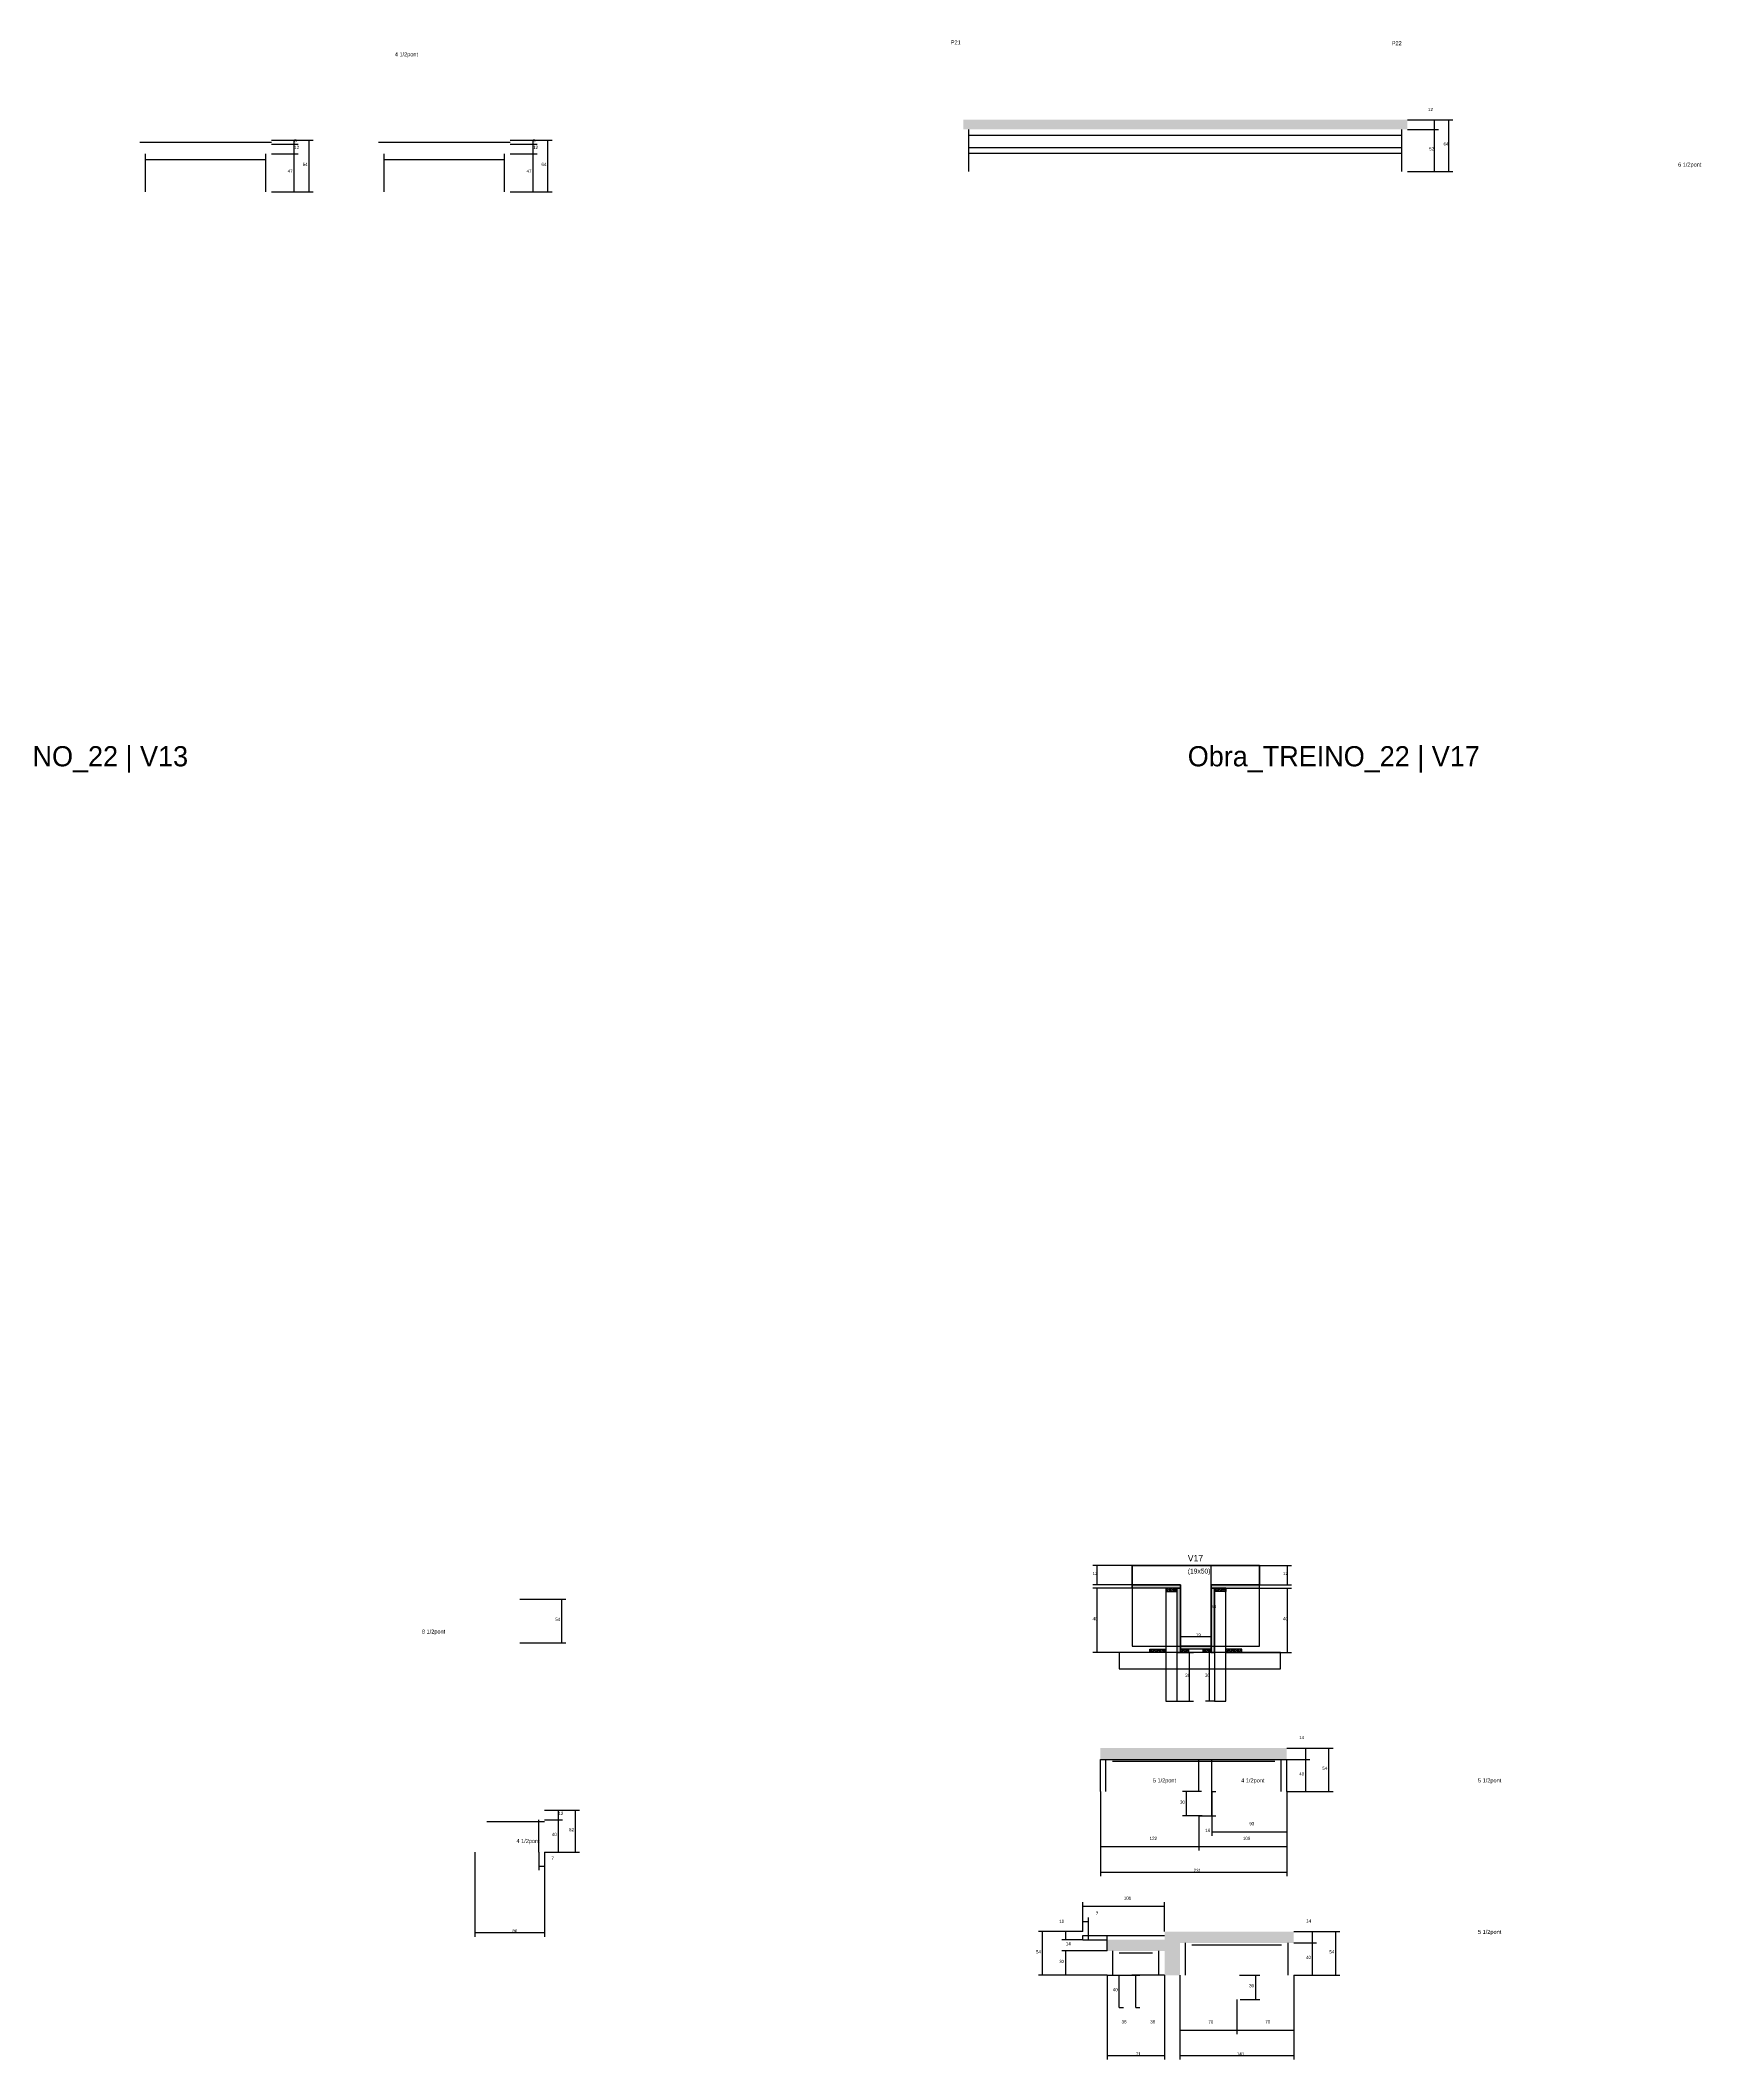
# Model space of a CAD drawing. Header units: metres. Extents: x -2848 to 22762, y -45195 to 1016.
# Drawn here: x 1779 to 3835, y -33612 to -31111 of the extents above; entities that cross this region are included whole.
import ezdxf

# ---------------------------------------------------------------- set-up
doc = ezdxf.new("R2010")
doc.units = ezdxf.units.M
for name, color, linetype in [('CONCRETO', 251, 'Continuous'), ('COTA', 4, 'Continuous'), ('Cota Seção (2x)', 4, 'Continuous'), ('Hachura', 253, 'Continuous'), ('LABEL_ID', 3, 'Continuous'), ('Madeira', 126, 'Continuous'), ('NOMENCLATURA', 7, 'Continuous'), ('Painéis', 200, 'Continuous'), ('SARR_2.2x7', 40, 'Continuous'), ('SARR_EDITAR', 141, 'Continuous'), ('Texto Seção', 7, 'Continuous')]:
    doc.layers.add(name, color=color, linetype=linetype)

msp = doc.modelspace()

# ---------------------------------------------------------------- hatches: boundary and pattern name
at = {"layer": 'COTA'}
h = msp.add_hatch(dxfattribs=at)
h.set_pattern_fill('AR-CONC', scale=0.03)
h.paths.add_polyline_path([(3472, -31221), (3472, -31209), (2922, -31209), (2922, -31221)])
h = msp.add_hatch(dxfattribs=at)
h.set_pattern_fill('AR-CONC', scale=0.03)
h.paths.add_polyline_path([(3322.7, -33240.2), (3322.7, -33226.2), (3091.7, -33226.2), (3091.7, -33240.2)])
h = msp.add_hatch(dxfattribs=at)
h.set_pattern_fill('AR-CONC', scale=0.03)
h.paths.add_polyline_path([(3171.2, -33463.6), (3100.2, -33463.6), (3100.2, -33477.6), (3171.2, -33477.6), (3171.2, -33507.6), (3190.2, -33507.6), (3190.2, -33467.6), (3331.2, -33467.6), (3331.2, -33453.6), (3171.2, -33453.6)])
at = {"layer": 'Hachura'}
h = msp.add_hatch(color=8, dxfattribs=at)
h.dxf.hatch_style = 1
h.paths.add_polyline_path([(3131, -33028), (3131, -33024), (3131, -33024), (3191, -33024), (3191, -33024), (3191, -33028), (3191, -33028), (3131, -33028)])
h = msp.add_hatch(dxfattribs=at)
h.set_pattern_fill('ANSI31', scale=0.5)
h.paths.add_polyline_path([(3173, -33028), (3173, -33032.4), (3173, -33032.4), (3187, -33032.4), (3187, -33032.4), (3187, -33028), (3187, -33028), (3173, -33028)])
h = msp.add_hatch(color=8, dxfattribs=at)
h.dxf.hatch_style = 1
h.paths.add_polyline_path([(3187, -33028), (3191, -33028), (3191, -33028), (3191, -33108), (3191, -33108), (3187, -33108), (3187, -33108), (3187, -33028)])
h = msp.add_hatch(color=8, dxfattribs=at)
h.dxf.hatch_style = 1
h.paths.add_polyline_path([(3289, -33028), (3289, -33024), (3289, -33024), (3229, -33024), (3229, -33024), (3229, -33028), (3229, -33028), (3289, -33028)])
h = msp.add_hatch(color=8, dxfattribs=at)
h.dxf.hatch_style = 1
h.paths.add_polyline_path([(3233, -33028), (3229, -33028), (3229, -33028), (3229, -33108), (3229, -33108), (3233, -33108), (3233, -33108), (3233, -33028)])
h = msp.add_hatch(dxfattribs=at)
h.set_pattern_fill('ANSI31', scale=0.5)
h.paths.add_polyline_path([(3247, -33028), (3247, -33032.4), (3247, -33032.4), (3233, -33032.4), (3233, -33032.4), (3233, -33028), (3233, -33028), (3247, -33028)])
h = msp.add_hatch(dxfattribs=at)
h.set_pattern_fill('ANSI31', scale=0.5)
h.paths.add_polyline_path([(3153, -33108), (3153, -33103.6), (3153, -33103.6), (3173, -33103.6), (3173, -33103.6), (3173, -33108), (3173, -33108), (3153, -33108)])
h = msp.add_hatch(color=8, dxfattribs=at)
h.dxf.hatch_style = 1
h.paths.add_polyline_path([(3191, -33103.6), (3191, -33100), (3191, -33100), (3229, -33100), (3229, -33100), (3229, -33103.6), (3229, -33103.6), (3191, -33103.6)])
h = msp.add_hatch(dxfattribs=at)
h.set_pattern_fill('ANSI31', scale=0.5)
h.paths.add_polyline_path([(3191, -33108), (3191, -33103.6), (3191, -33103.6), (3201, -33103.6), (3201, -33103.6), (3201, -33108), (3201, -33108), (3191, -33108)])
h = msp.add_hatch(dxfattribs=at)
h.set_pattern_fill('ANSI31', scale=0.5)
h.paths.add_polyline_path([(3219, -33108), (3219, -33103.6), (3219, -33103.6), (3229, -33103.6), (3229, -33103.6), (3229, -33108), (3229, -33108), (3219, -33108)])
h = msp.add_hatch(dxfattribs=at)
h.set_pattern_fill('ANSI31', scale=0.5)
h.paths.add_polyline_path([(3267, -33108), (3267, -33103.6), (3267, -33103.6), (3247, -33103.6), (3247, -33103.6), (3247, -33108), (3247, -33108), (3267, -33108)])

# ---------------------------------------------------------------- linework, layer by layer
at = {"layer": 'CONCRETO'}
for points in [[(3229, -33024), (3229, -33034), (3229, -33100), (3191, -33100), (3191, -33024), (3131, -33024), (3131, -33000), (3229, -33000), (3289, -33000), (3289, -33024)], [(3131, -33100), (3289, -33100), (3289, -33000), (3131, -33000)]]:
    msp.add_lwpolyline(points, close=True, dxfattribs=at)
at = {"layer": 'COTA'}
for p, q in [((3472, -31209), (3510.5, -31209)), ((3472, -31209), (3528.3, -31209)), ((3505.5, -31221), (3505.5, -31209)), ((3523.3, -31273), (3523.3, -31209)), ((2064.9, -31234.2), (2116.7, -31234.2)), ((2064.9, -31234.2), (2098.2, -31234.2)), ((2064.9, -31239.2), (2098.2, -31239.2)), ((2064.9, -31239.2), (2098.2, -31239.2)), ((2093.2, -31239.2), (2093.2, -31234.2)), ((2093.2, -31251.2), (2093.2, -31239.2)), ((2111.7, -31298.2), (2111.7, -31234.2)), ((2360.7, -31234.2), (2412.5, -31234.2)), ((2360.7, -31234.2), (2394, -31234.2)), ((2360.7, -31239.2), (2394, -31239.2)), ((2360.7, -31239.2), (2394, -31239.2)), ((2389, -31239.2), (2389, -31234.2)), ((2389, -31251.2), (2389, -31239.2)), ((2407.5, -31298.2), (2407.5, -31234.2)), ((3472, -31221), (3510.5, -31221)), ((3472, -31221), (3510.5, -31221)), ((3505.5, -31273), (3505.5, -31221)), ((2064.9, -31251.2), (2098.2, -31251.2)), ((2064.9, -31251.2), (2098.2, -31251.2)), ((2093.2, -31298.2), (2093.2, -31251.2)), ((2360.7, -31251.2), (2394, -31251.2)), ((2360.7, -31251.2), (2394, -31251.2)), ((2389, -31298.2), (2389, -31251.2)), ((3472, -31273), (3510.5, -31273)), ((3472, -31273), (3528.3, -31273)), ((2064.9, -31298.2), (2098.2, -31298.2)), ((2064.9, -31298.2), (2116.7, -31298.2)), ((2360.7, -31298.2), (2394, -31298.2)), ((2360.7, -31298.2), (2412.5, -31298.2)), ((3131, -33000), (3082.6, -33000)), ((3087.6, -33024), (3087.6, -33000)), ((3289, -33000), (3328.4, -33000)), ((3323.4, -33024), (3323.4, -33000)), ((2372.5, -33041.8), (2429.7, -33041.8)), ((2424.7, -33095.8), (2424.7, -33041.8)), ((3131, -33024), (3082.6, -33024)), ((3131, -33028), (3082.6, -33028)), ((3087.6, -33108), (3087.6, -33028)), ((3247, -33028), (3328.4, -33028)), ((3289, -33024), (3328.4, -33024)), ((3323.4, -33108), (3323.4, -33028)), ((2372.5, -33095.8), (2429.7, -33095.8)), ((3153, -33108), (3082.6, -33108)), ((3187, -33108), (3207.3, -33108)), ((3202.3, -33168), (3202.3, -33108)), ((3233, -33108), (3221.8, -33108)), ((3226.8, -33168), (3226.8, -33108)), ((3267, -33108), (3328.4, -33108)), ((3187, -33168), (3207.3, -33168)), ((3233, -33168), (3221.8, -33168)), ((3322.7, -33226.2), (3351.1, -33226.2)), ((3322.7, -33226.2), (3379.9, -33226.2)), ((3322.7, -33240.2), (3351.1, -33240.2)), ((3322.7, -33240.2), (3351.1, -33240.2)), ((3346.1, -33240.2), (3346.1, -33226.2)), ((3346.1, -33280.2), (3346.1, -33240.2)), ((3374.9, -33280.2), (3374.9, -33226.2)), ((3091.7, -33280.2), (3091.7, -33384.8)), ((3091.7, -33280.2), (3091.7, -33353.2)), ((3217.2, -33280.2), (3193.6, -33280.2)), ((3198.6, -33310.2), (3198.6, -33280.2)), ((3229.7, -33310.2), (3229.7, -33280.2)), ((3229.7, -33280.2), (3234.7, -33280.2)), ((3229.7, -33280.2), (3229.7, -33335.1)), ((3322.7, -33280.2), (3322.7, -33353.2)), ((3322.7, -33280.2), (3322.7, -33384.8)), ((3322.7, -33280.2), (3351.1, -33280.2)), ((3322.7, -33280.2), (3379.9, -33280.2)), ((3322.7, -33280.2), (3322.7, -33335.1)), ((2403.1, -33303.2), (2425.4, -33303.2)), ((2403.1, -33303.2), (2446.6, -33303.2)), ((2403.1, -33315.2), (2425.4, -33315.2)), ((2403.1, -33315.2), (2425.4, -33315.2)), ((2420.4, -33315.2), (2420.4, -33303.2)), ((2420.4, -33355.2), (2420.4, -33315.2)), ((2441.6, -33355.2), (2441.6, -33303.2)), ((3217.9, -33310.2), (3193.6, -33310.2)), ((3213.7, -33310.2), (3213.7, -33353.2)), ((3213.7, -33310.2), (3213.7, -33353.2)), ((3213.7, -33310.2), (3234.7, -33310.2)), ((3229.7, -33330.1), (3322.7, -33330.1)), ((2316.9, -33355.2), (2316.9, -33459.9)), ((2396.1, -33355.2), (2396.1, -33377.7)), ((2403.1, -33355.2), (2403.1, -33459.9)), ((2403.1, -33355.2), (2425.4, -33355.2)), ((2403.1, -33355.2), (2446.6, -33355.2)), ((2403.1, -33355.2), (2403.1, -33377.7)), ((3091.7, -33348.2), (3213.7, -33348.2)), ((3213.7, -33348.2), (3322.7, -33348.2)), ((2396.1, -33372.7), (2403.1, -33372.7)), ((3091.7, -33379.8), (3322.7, -33379.8)), ((3070.2, -33453.6), (3070.2, -33417.3)), ((3171.2, -33453.6), (3171.2, -33417.3)), ((3070.2, -33422.3), (3171.2, -33422.3)), ((3070.2, -33453.6), (3070.2, -33436.2)), ((3070.2, -33441.2), (3077.2, -33441.2)), ((3077.2, -33453.6), (3077.2, -33436.2)), ((2316.9, -33454.9), (2403.1, -33454.9)), ((3070.2, -33453.6), (3015.1, -33453.6)), ((3020.1, -33507.6), (3020.1, -33453.6)), ((3070.2, -33453.6), (3043.9, -33453.6)), ((3070.2, -33463.6), (3043.9, -33463.6)), ((3048.9, -33463.6), (3048.9, -33453.6)), ((3070.2, -33463.6), (3070.2, -33458.6)), ((3070.2, -33463.6), (3100.2, -33463.6)), ((3100.2, -33477.6), (3100.2, -33458.6)), ((3331.2, -33453.6), (3359.6, -33453.6)), ((3331.2, -33453.6), (3388.4, -33453.6)), ((3331.2, -33467.6), (3359.6, -33467.6)), ((3331.2, -33467.6), (3359.6, -33467.6)), ((3354.6, -33467.6), (3354.6, -33453.6)), ((3354.6, -33507.6), (3354.6, -33467.6)), ((3383.4, -33507.6), (3383.4, -33453.6)), ((3100.2, -33477.6), (3043.9, -33477.6)), ((3048.9, -33507.6), (3048.9, -33477.6)), ((3100.2, -33507.6), (3015.1, -33507.6)), ((3100.2, -33507.6), (3043.9, -33507.6)), ((3100.2, -33507.6), (3100.2, -33612.2)), ((3100.2, -33507.6), (3140.7, -33507.6)), ((3115.2, -33547.6), (3115.2, -33507.6)), ((3115.2, -33507.6), (3120.2, -33507.6)), ((3171.2, -33507.6), (3130.7, -33507.6)), ((3135.7, -33547.6), (3135.7, -33507.6)), ((3135.7, -33547.6), (3135.7, -33507.6)), ((3171.2, -33507.6), (3171.2, -33612.2)), ((3190.2, -33507.6), (3190.2, -33612.2)), ((3190.2, -33507.6), (3190.2, -33580.6)), ((3264.2, -33507.6), (3289.2, -33507.6)), ((3284.2, -33537.6), (3284.2, -33507.6)), ((3331.2, -33507.6), (3331.2, -33580.6)), ((3331.2, -33507.6), (3331.2, -33612.2)), ((3331.2, -33507.6), (3359.6, -33507.6)), ((3331.2, -33507.6), (3388.4, -33507.6)), ((3260.7, -33537.6), (3260.7, -33580.6)), ((3260.7, -33537.6), (3260.7, -33580.6)), ((3264.9, -33537.6), (3289.2, -33537.6)), ((3115.2, -33547.6), (3120.2, -33547.6)), ((3135.7, -33547.6), (3140.7, -33547.6)), ((3135.7, -33547.6), (3140.7, -33547.6)), ((3190.2, -33575.6), (3260.7, -33575.6)), ((3260.7, -33575.6), (3331.2, -33575.6)), ((3100.2, -33607.2), (3171.2, -33607.2)), ((3190.2, -33607.2), (3331.2, -33607.2))]:
    msp.add_line(p, q, dxfattribs=at)
at = {"layer": 'Cota Seção (2x)'}
for p, q in [((3191, -33000), (3234, -33000)), ((3229, -33100), (3229, -33000)), ((3191, -33100), (3191, -33083.2)), ((3191, -33088.2), (3229, -33088.2)), ((3229, -33100), (3229, -33083.2)), ((3191, -33100), (3234, -33100))]:
    msp.add_line(p, q, dxfattribs=at)
at = {"layer": 'Madeira'}
for points in [[(3173, -33028), (3173, -33032.4), (3187, -33032.4), (3187, -33028)], [(3173, -33168), (3187, -33168), (3187, -33028), (3173, -33028)], [(3247, -33028), (3247, -33032.4), (3233, -33032.4), (3233, -33028)], [(3247, -33028), (3233, -33028), (3233, -33168), (3247, -33168)], [(3115.1, -33128), (3314.7, -33128), (3314.7, -33108), (3115.1, -33108)], [(3153, -33108), (3153, -33103.6), (3173, -33103.6), (3173, -33108)], [(3191, -33108), (3191, -33103.6), (3201, -33103.6), (3201, -33108)], [(3219, -33108), (3219, -33103.6), (3229, -33103.6), (3229, -33108)], [(3267, -33108), (3267, -33103.6), (3247, -33103.6), (3247, -33108)]]:
    msp.add_lwpolyline(points, close=True, dxfattribs=at)
at = {"layer": 'Painéis'}
for p, q in [((3131, -33024), (3191, -33024)), ((3131, -33028), (3131, -33024)), ((3191, -33028), (3191, -33024)), ((3191, -33108), (3191, -33028)), ((3229, -33024), (3289, -33024)), ((3229, -33028), (3229, -33024)), ((3229, -33108), (3229, -33028)), ((3289, -33028), (3289, -33024)), ((3191, -33100), (3229, -33100)), ((3191, -33103.6), (3191, -33100)), ((3229, -33103.6), (3229, -33100)), ((3091.7, -33240.2), (3322.7, -33240.2)), ((3091.7, -33280.2), (3091.7, -33240.2)), ((3213.7, -33280.2), (3213.7, -33240.2)), ((3229.7, -33280.2), (3229.7, -33240.2)), ((3322.7, -33280.2), (3322.7, -33240.2))]:
    msp.add_line(p, q, dxfattribs=at)
for points in [[(3131, -33028), (3131, -33024), (3191, -33024), (3191, -33028)], [(3187, -33028), (3191, -33028), (3191, -33108), (3187, -33108)], [(3289, -33028), (3289, -33024), (3229, -33024), (3229, -33028)], [(3233, -33028), (3229, -33028), (3229, -33108), (3233, -33108)], [(3191, -33103.6), (3191, -33100), (3229, -33100), (3229, -33103.6)]]:
    msp.add_lwpolyline(points, close=True, dxfattribs=at)
at = {"layer": 'SARR_2.2x7'}
for p, q in [((2929, -31273), (2929, -31221)), ((2929, -31228), (3166, -31228)), ((2929, -31243.5), (3166, -31243.5)), ((3166, -31228), (3228, -31228)), ((3166, -31243.5), (3228, -31243.5)), ((3228, -31228), (3465, -31228)), ((3228, -31243.5), (3465, -31243.5)), ((3465, -31273), (3465, -31221)), ((1908.9, -31298.2), (1908.9, -31251.2)), ((1908.9, -31258.2), (2004.4, -31258.2)), ((2004.4, -31258.2), (2057.9, -31258.2)), ((2057.9, -31298.2), (2057.9, -31251.2)), ((2204.7, -31298.2), (2204.7, -31251.2)), ((2204.7, -31258.2), (2258.2, -31258.2)), ((2258.2, -31258.2), (2353.7, -31258.2)), ((2353.7, -31298.2), (2353.7, -31251.2)), ((2929, -31250.5), (3166, -31250.5)), ((3166, -31250.5), (3228, -31250.5)), ((3228, -31250.5), (3465, -31250.5)), ((3098.7, -33280.2), (3098.7, -33240.2)), ((3106.7, -33242.4), (3213.7, -33242.4)), ((3213.7, -33242.4), (3307.7, -33242.4)), ((3315.7, -33280.2), (3315.7, -33240.2)), ((2331.9, -33317.4), (2403.1, -33317.4)), ((2396.1, -33355.2), (2396.1, -33315.2)), ((3077.2, -33463.6), (3077.2, -33453.6)), ((3197.2, -33507.6), (3197.2, -33467.6)), ((3205.2, -33469.8), (3260.7, -33469.8)), ((3260.7, -33469.8), (3316.2, -33469.8)), ((3324.2, -33507.6), (3324.2, -33467.6)), ((3107.2, -33507.6), (3107.2, -33477.6)), ((3115.2, -33479.8), (3135.7, -33479.8)), ((3135.7, -33479.8), (3156.2, -33479.8)), ((3164.2, -33507.6), (3164.2, -33477.6))]:
    msp.add_line(p, q, dxfattribs=at)
at = {"layer": 'SARR_EDITAR'}
for p, q in [((1901.9, -31236.7), (2004.4, -31236.7)), ((2004.4, -31236.7), (2064.9, -31236.7)), ((2197.7, -31236.7), (2258.2, -31236.7)), ((2258.2, -31236.7), (2360.7, -31236.7)), ((3070.2, -33458.6), (3171.2, -33458.6))]:
    msp.add_line(p, q, dxfattribs=at)

# ---------------------------------------------------------------- texts
at = {"layer": 'COTA'}
for s, p in [('12', (3497.4, -31198.3)), ('5', (2093.2, -31236.7)), ('12', (2093.2, -31245.2)), ('5', (2389, -31236.7)), ('12', (2389, -31245.2)), ('52', (3499, -31247)), ('64', (3516.8, -31241)), ('64', (2103.6, -31266.2)), ('64', (2399.4, -31266.2)), ('47', (2085.1, -31274.7)), ('47', (2380.9, -31274.7)), ('12', (3082.1, -33012)), ('12', (3317.9, -33012)), ('54', (2416.6, -33068.8)), ('40', (3082.1, -33068)), ('40', (3317.9, -33068)), ('30', (3196.8, -33138)), ('30', (3221.3, -33138)), ('14', (3338, -33215.1)), ('40', (3338, -33260.2)), ('54', (3366.7, -33253.2)), ('30', (3190.4, -33295.2)), ('12', (2420.4, -33309.2)), ('93', (3276.2, -33321.9)), ('40', (2412.3, -33335.2)), ('52', (2433.5, -33329.2)), ('122', (3152.7, -33340.1)), ('16', (3221.7, -33330.1)), ('109', (3268.2, -33340.1)), ('7', (2411.9, -33364.7)), ('231', (3207.2, -33379.8)), ('101', (3120.7, -33414.2)), ('10', (3040.8, -33442.9)), ('7', (3086.1, -33433.1)), ('14', (3346.6, -33442.5)), ('86', (2363.4, -33454.9)), ('14', (3048.9, -33470.6)), ('54', (3012, -33480.6)), ('30', (3040.6, -33492.6)), ('40', (3346.5, -33487.6)), ('54', (3375.3, -33480.6)), ('30', (3276, -33522.6)), ('40', (3107.1, -33527.6)), ('36', (3118, -33567.4)), ('36', (3153.5, -33567.4)), ('70', (3225.5, -33567.5)), ('70', (3296, -33567.5)), ('71', (3135.7, -33607.2)), ('141', (3260.7, -33607.2))]:
    msp.add_text(s, height=4, dxfattribs=at).set_placement(p)
at = {"layer": 'Cota Seção (2x)'}
for s, p in [('50', (3229, -33052.8)), ('19', (3210, -33088.2))]:
    msp.add_text(s, height=4, dxfattribs=at).set_placement(p)
at = {"layer": 'LABEL_ID'}
for s, p in [('Obra_TREINO_22 | V13', (1600, -32010)), ('Obra_TREINO_22 | V17', (3200, -32010))]:
    msp.add_text(s, height=25, dxfattribs=at).set_placement(p)
at = {"layer": 'NOMENCLATURA'}
for s, p in [('P21', (2906.5, -31115.7)), ('P22', (3452.7, -31116.6)), ('4 1/2pont', (2217.8, -31130.4)), ('6 1/2pont', (3807.4, -31267)), ('8 1/2pont', (2251.4, -33084.4)), ('5 1/2pont', (3156.7, -33268.8)), ('4 1/2pont', (3266.2, -33268.8)), ('5 1/2pont', (3559.5, -33268.8)), ('4 1/2pont', (2368.5, -33343.8)), ('5 1/2pont', (3559.5, -33456.5))]:
    msp.add_text(s, height=5, dxfattribs=at).set_placement(p)
at = {"layer": 'Texto Seção'}
for s, height, p in [('V17', 8, (3200, -32995)), ('(19x50)', 6, (3200, -33010))]:
    msp.add_text(s, height=height, dxfattribs=at).set_placement(p)

doc.saveas('drawing.dxf')
